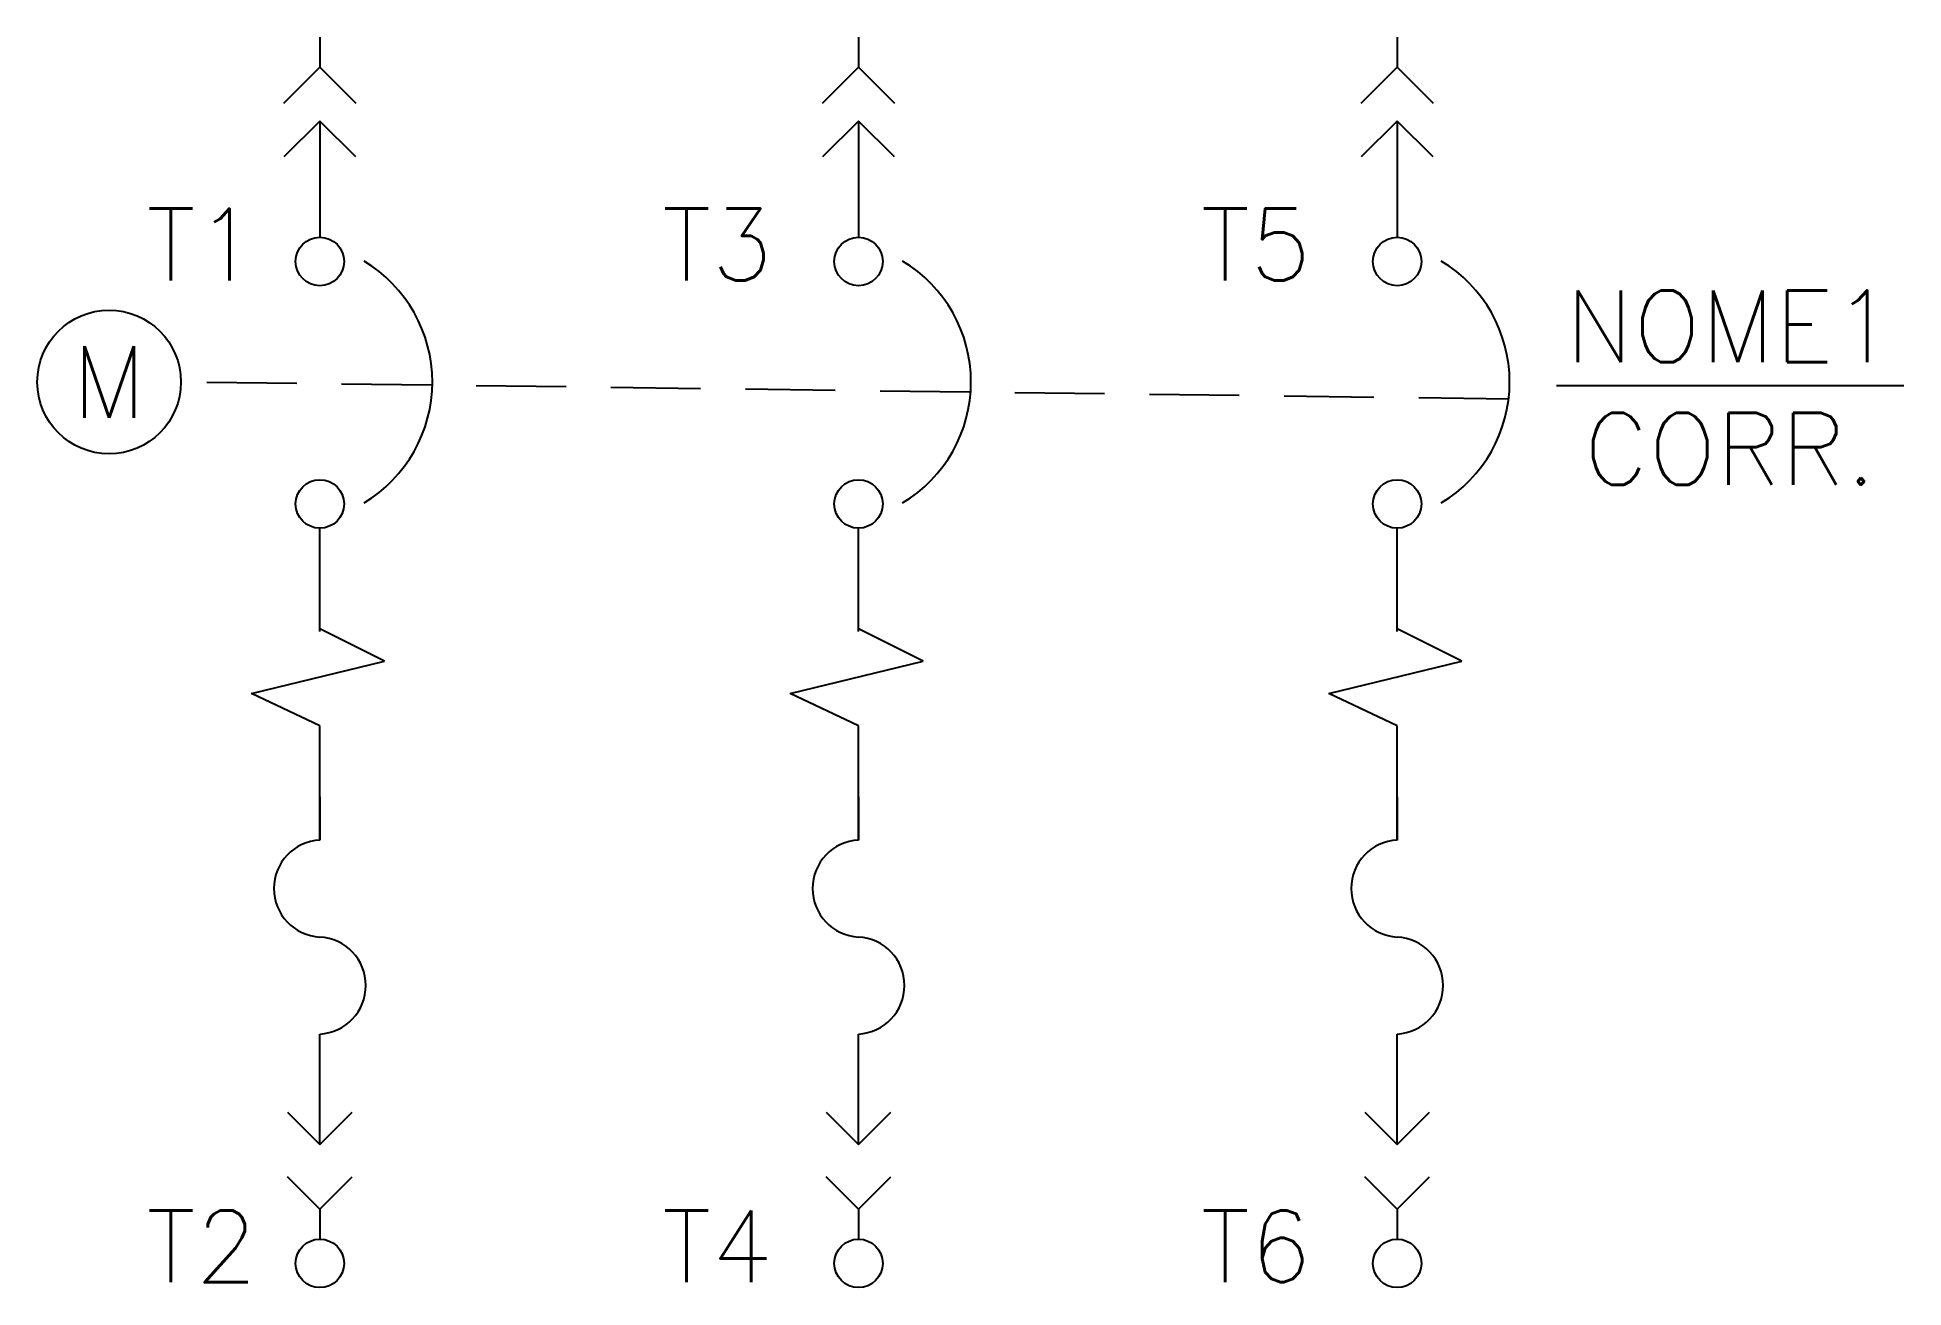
# Model space of a CAD drawing. Header units: millimetres. Extents: x 1574.5 to 1626.5, y 1156.8 to 1191.6.
import ezdxf
from ezdxf.enums import TextEntityAlignment as Align

# ---------------------------------------------------------------- set-up
doc = ezdxf.new("R2010")
doc.units = ezdxf.units.MM
doc.linetypes.add('HIDDEN', pattern=[0.375, 0.25, -0.125])
doc.styles.add('ROMANS', font='romans.shx')

msp = doc.modelspace()

# ---------------------------------------------------------------- linework, layer by layer
for p, q in [((1582.418, 1191.62), (1582.418, 1190.789)), ((1597.418, 1191.62), (1597.418, 1190.789)), ((1612.418, 1191.62), (1612.418, 1190.789)), ((1582.418, 1189.289), (1582.418, 1186.056)), ((1597.418, 1189.289), (1597.418, 1186.056)), ((1612.418, 1189.289), (1612.418, 1186.056)), ((1616.858, 1181.93), (1626.523, 1181.93)), ((1582.418, 1175.082), (1582.418, 1177.956)), ((1597.418, 1175.082), (1597.418, 1177.956)), ((1612.418, 1175.082), (1612.418, 1177.956)), ((1584.218, 1174.253), (1582.418, 1175.153)), ((1599.218, 1174.253), (1597.418, 1175.153)), ((1614.218, 1174.253), (1612.418, 1175.153)), ((1580.518, 1173.353), (1584.218, 1174.253)), ((1595.518, 1173.353), (1599.218, 1174.253)), ((1610.518, 1173.353), (1614.218, 1174.253)), ((1582.418, 1172.453), (1580.518, 1173.353)), ((1597.418, 1172.453), (1595.518, 1173.353)), ((1612.418, 1172.453), (1610.518, 1173.353)), ((1582.418, 1169.277), (1582.418, 1172.453)), ((1597.418, 1169.277), (1597.418, 1172.453)), ((1612.418, 1169.277), (1612.418, 1172.453)), ((1582.418, 1170.477), (1582.418, 1169.277)), ((1597.418, 1170.477), (1597.418, 1169.277)), ((1612.418, 1170.477), (1612.418, 1169.277)), ((1582.418, 1160.798), (1582.418, 1163.877)), ((1597.418, 1160.798), (1597.418, 1163.877)), ((1612.418, 1160.798), (1612.418, 1163.877)), ((1581.518, 1161.698), (1582.418, 1160.798)), ((1582.418, 1160.798), (1583.318, 1161.698)), ((1596.518, 1161.698), (1597.418, 1160.798)), ((1597.418, 1160.798), (1598.318, 1161.698)), ((1611.518, 1161.698), (1612.418, 1160.798)), ((1612.418, 1160.798), (1613.318, 1161.698)), ((1582.418, 1158.998), (1581.518, 1159.898)), ((1582.418, 1158.998), (1583.318, 1159.898)), ((1597.418, 1158.998), (1596.518, 1159.898)), ((1597.418, 1158.998), (1598.318, 1159.898)), ((1612.418, 1158.998), (1611.518, 1159.898)), ((1612.418, 1158.998), (1613.318, 1159.898)), ((1582.418, 1158.998), (1582.418, 1158.167)), ((1597.418, 1158.998), (1597.418, 1158.167)), ((1612.418, 1158.998), (1612.418, 1158.167))]:
    msp.add_line(p, q)
at = {"color": 7}
for p, q in [((1581.418, 1189.789), (1582.418, 1190.789)), ((1582.418, 1190.789), (1583.418, 1189.789)), ((1596.418, 1189.789), (1597.418, 1190.789)), ((1597.418, 1190.789), (1598.418, 1189.789)), ((1611.418, 1189.789), (1612.418, 1190.789)), ((1612.418, 1190.789), (1613.418, 1189.789)), ((1582.418, 1189.289), (1581.418, 1188.289)), ((1583.418, 1188.289), (1582.418, 1189.289)), ((1597.418, 1189.289), (1596.418, 1188.289)), ((1598.418, 1188.289), (1597.418, 1189.289)), ((1612.418, 1189.289), (1611.418, 1188.289)), ((1613.418, 1188.289), (1612.418, 1189.289))]:
    msp.add_line(p, q, dxfattribs=at)
at = {"linetype": 'HIDDEN', "ltscale": 10}
msp.add_line((1615.52, 1181.549), (1578.549, 1182.026), dxfattribs=at)
for centre in [(1582.418, 1185.381), (1597.418, 1185.381), (1612.418, 1185.381), (1582.418, 1178.631), (1597.418, 1178.631), (1612.418, 1178.631), (1582.418, 1157.492), (1597.418, 1157.492), (1612.418, 1157.492)]:
    msp.add_circle(centre, 0.675)
at = {"color": 7}
msp.add_circle((1576.549, 1182.026), 2, dxfattribs=at)
for centre, radius, start, end in [((1581.619, 1182.026), 3.931, 301.0575, 58.9425), ((1596.619, 1182.026), 3.931, 301.0575, 58.9425), ((1611.619, 1182.026), 3.931, 301.0575, 58.9425), ((1582.489, 1167.927), 1.352, 93, 267), ((1597.489, 1167.927), 1.352, 93, 267), ((1612.489, 1167.927), 1.352, 93, 267), ((1582.347, 1165.227), 1.352, 273, 87), ((1597.347, 1165.227), 1.352, 273, 87), ((1612.347, 1165.227), 1.352, 273, 87)]:
    msp.add_arc(centre, radius, start, end)

# ---------------------------------------------------------------- texts
at = {"color": 7, "style": 'ROMANS'}
msp.add_text('M', height=2, dxfattribs=at).set_placement((1576.549, 1182.026), align=Align.MIDDLE_CENTER)
at = {"lineweight": -3, "style": 'ROMANS'}
for tag, p in [('T1', (1580.671, 1185.854)), ('T3', (1595.03, 1185.854)), ('T5', (1610.03, 1185.854)), ('T2', (1580.671, 1157.965)), ('T4', (1595.03, 1157.965)), ('T6', (1610.03, 1157.965))]:
    msp.add_attdef(tag, text='', height=2, dxfattribs=at).set_placement(p, align=Align.MIDDLE_RIGHT)
for tag, p in [('NOME1', (1621.69, 1183.577)), ('CORR.', (1621.69, 1180.165))]:
    msp.add_attdef(tag, text='', height=2, dxfattribs=at).set_placement(p, align=Align.MIDDLE_CENTER)

doc.saveas('drawing.dxf')
